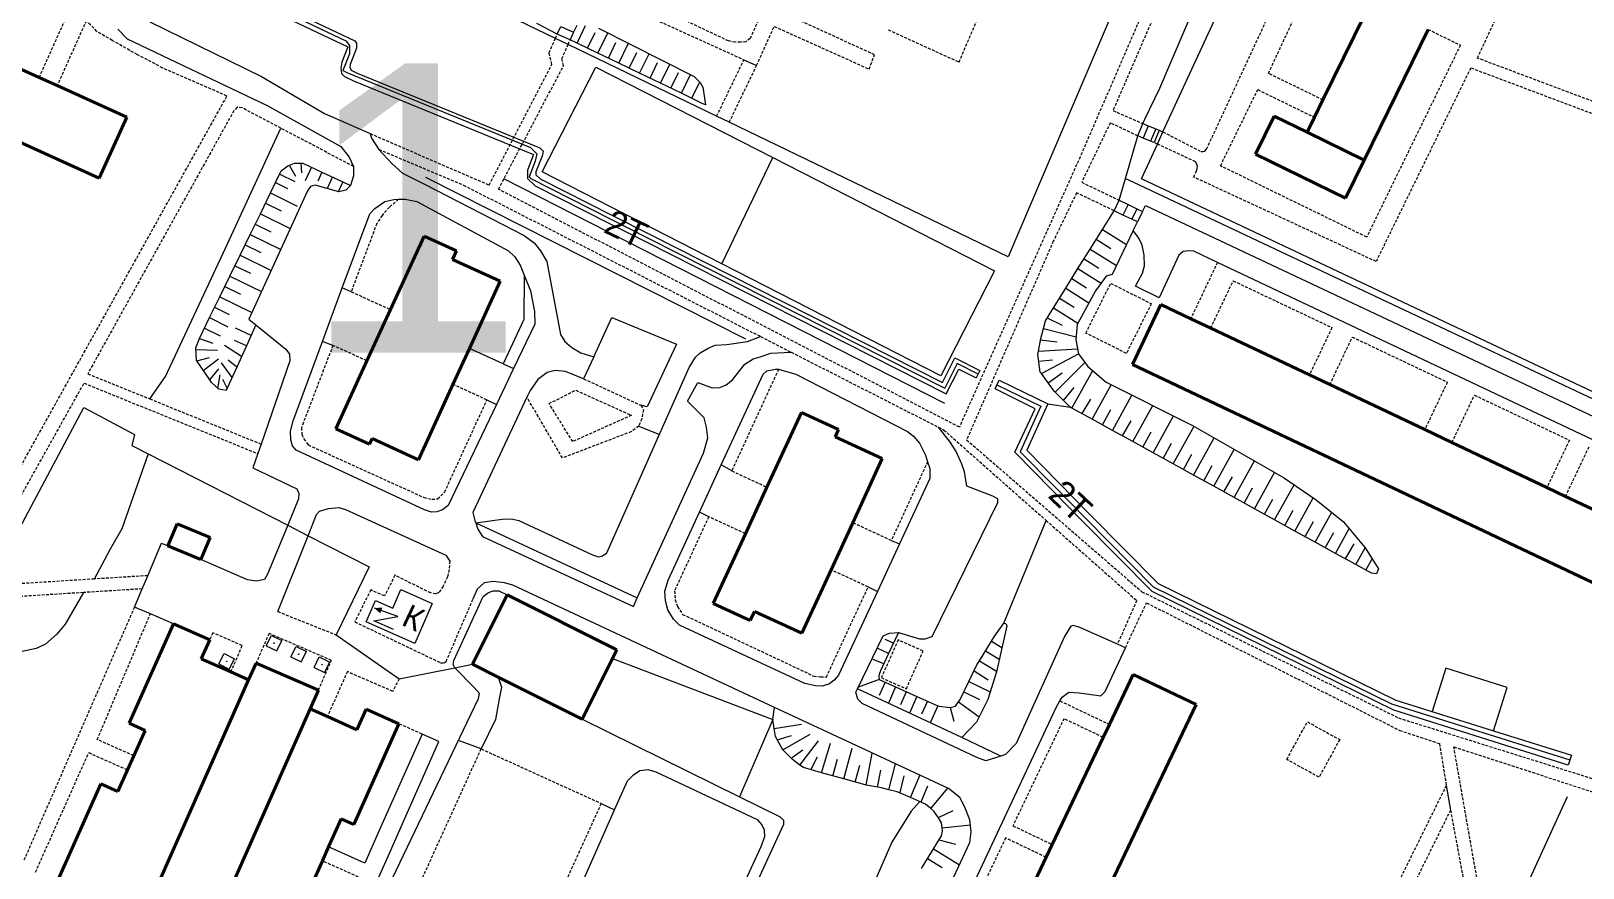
# Model space of a CAD drawing. Extents: x 1000 to 4000, y -5000 to -1000.
# Drawn here: x 2317.2 to 2585.4, y -2386.4 to -2241.7 of the extents above; entities that cross this region are included whole.
import ezdxf
from ezdxf.enums import TextEntityAlignment as Align

# ---------------------------------------------------------------- set-up
doc = ezdxf.new("R2010")
doc.units = 0
doc.header["$MEASUREMENT"] = 0
doc.linetypes.add('DASHED', pattern=[0.75, 0.5, -0.25])
for name, color, linetype in [('11', 7, 'CONTINUOUS'), ('16', 7, 'CONTINUOUS'), ('17', 7, 'CONTINUOUS'), ('18', 7, 'CONTINUOUS'), ('19', 7, 'CONTINUOUS'), ('24', 7, 'CONTINUOUS'), ('25', 7, 'CONTINUOUS'), ('37', 7, 'CONTINUOUS'), ('40', 7, 'CONTINUOUS'), ('6', 7, 'CONTINUOUS'), ('7', 7, 'CONTINUOUS'), ('границы команд_1', 10, 'CONTINUOUS')]:
    doc.layers.add(name, color=color, linetype=linetype)
doc.styles.get("Standard").update_dxf_attribs({"font": 'txt', "height": 0.2})

msp = doc.modelspace()

# ---------------------------------------------------------------- linework, layer by layer
at = {"layer": '11', "color": 253, "linetype": 'Continuous', "lineweight": 0}
for p, q in [((2407.82, -2242.94), (2338.94, -2209.67)), ((2512.79, -2259.13), (2531.43, -2218.48)), ((2506.86, -2231.84), (2486.04, -2280.72)), ((2410.01, -2244), (2407.82, -2242.94)), ((2435.68, -2256.4), (2410.01, -2244)), ((2405.55, -2266.03), (2414.83, -2247.9)), ((2414.83, -2247.9), (2445.38, -2263.53)), ((2437.85, -2257.45), (2435.68, -2256.4)), ((2486.04, -2280.72), (2437.85, -2257.45)), ((2511.83, -2261.22), (2512.79, -2259.13)), ((2509.07, -2267.23), (2511.83, -2261.22)), ((2436.58, -2281.9), (2445.38, -2263.53)), ((2445.38, -2263.53), (2483.71, -2283.14)), ((2436.58, -2281.9), (2405.55, -2266.03)), ((2617.38, -2318.35), (2509.07, -2267.23)), ((2474.44, -2301.27), (2436.58, -2281.9)), ((2483.71, -2283.14), (2474.44, -2301.27)), ((2309.94, -2337.57), (2326.32, -2306.78)), ((2326.32, -2306.78), (2335.11, -2311.41)), ((2335.11, -2311.41), (2334.66, -2313.34)), ((2334.66, -2313.34), (2337.45, -2314.77)), ((2337.45, -2314.77), (2361.57, -2327.13)), ((2361.57, -2327.13), (2365.09, -2328.94)), ((2365.09, -2328.94), (2375.62, -2334.34)), ((2375.62, -2334.34), (2369.96, -2346.09)), ((2369.96, -2346.09), (2380.84, -2353.69)), ((2390.45, -2351.77), (2393.5, -2351.16)), ((2417.68, -2350.17), (2445.38, -2360.7)), ((2380.84, -2353.69), (2390.45, -2351.77)), ((2412.46, -2360.63), (2439.62, -2374.05)), ((2445.38, -2360.7), (2439.62, -2374.05)), ((2420.27, -2371.3), (2421.31, -2370.26)), ((2421.31, -2370.26), (2422.43, -2369.51)), ((2422.43, -2369.51), (2423.77, -2369.36)), ((2423.77, -2369.36), (2425.18, -2369.74)), ((2425.18, -2369.74), (2442.69, -2378.01)), ((2418.03, -2376.35), (2420.27, -2371.3)), ((2439.62, -2374.05), (2446.66, -2377.53)), ((2409.78, -2394.97), (2418.03, -2376.35)), ((2442.69, -2378.01), (2443.51, -2378.91)), ((2446.66, -2377.53), (2447.26, -2378.12)), ((2447.26, -2378.12), (2447.26, -2378.87)), ((2447.26, -2378.87), (2440, -2394.49)), ((2443.95, -2380.99), (2443.31, -2382.73)), ((2443.51, -2378.91), (2443.88, -2379.8)), ((2443.88, -2379.8), (2443.95, -2380.99)), ((2443.31, -2382.73), (2437.77, -2394.69))]:
    msp.add_line(p, q, dxfattribs=at)
at = {"layer": '16', "color": 253, "linetype": 'Continuous', "lineweight": 0}
for p, q in [((2379.71, -2341.44), (2381.1, -2338.26)), ((2381.1, -2338.26), (2386.54, -2340.65)), ((2375.1, -2343.85), (2376.73, -2340.13)), ((2376.73, -2340.13), (2379.71, -2341.44)), ((2386.54, -2340.65), (2383.52, -2347.54)), ((2383.52, -2347.54), (2375.1, -2343.85))]:
    msp.add_line(p, q, dxfattribs=at)
msp.add_lwpolyline([(2379.87, -2345.13), (2376.43, -2343.67), (2380.61, -2342.89), (2376.58, -2341.45)], dxfattribs=at)
msp.add_solid([(2376.58, -2341.45), (2377.55, -2342.37), (2377.94, -2341.35)], dxfattribs=at)
at = {"layer": '18', "color": 253, "linetype": 'Continuous', "lineweight": 0}
for p, q in [((2347.44, -2232.78), (2371.97, -2244.43)), ((2347.79, -2232.03), (2371.62, -2243.36)), ((2348.02, -2231.42), (2373.18, -2243.38)), ((2371.97, -2244.43), (2370.93, -2247.08)), ((2371.62, -2243.36), (2372.27, -2244.18)), ((2372.27, -2244.18), (2372.27, -2245.6)), ((2373.18, -2243.38), (2373.48, -2243.75)), ((2373.48, -2243.75), (2373.48, -2244.64)), ((2370.93, -2247.08), (2370.76, -2248.1)), ((2372.27, -2245.6), (2371.12, -2248.51)), ((2373.48, -2244.64), (2372.36, -2247.47)), ((2370.76, -2248.1), (2370.86, -2248.99)), ((2370.86, -2248.99), (2371.37, -2249.52)), ((2371.12, -2248.51), (2371.12, -2248.52)), ((2371.12, -2248.52), (2371.77, -2248.84)), ((2371.37, -2249.52), (2372.94, -2250.31)), ((2371.77, -2248.84), (2403.49, -2261.79)), ((2372.36, -2247.47), (2372.29, -2247.92)), ((2372.29, -2247.92), (2372.51, -2248.44)), ((2372.51, -2248.44), (2373.55, -2248.97)), ((2373.55, -2248.97), (2405.12, -2261.85)), ((2372.94, -2250.31), (2404.03, -2263)), ((2404.03, -2263), (2402.98, -2265.75)), ((2403.49, -2261.79), (2404.6, -2262.91)), ((2404.6, -2262.91), (2404.32, -2264.18)), ((2405.57, -2263.12), (2404.45, -2266.03)), ((2405.12, -2261.85), (2405.72, -2262.45)), ((2405.72, -2262.45), (2405.57, -2263.12)), ((2402.98, -2265.75), (2402.98, -2267.2)), ((2404.32, -2264.18), (2403.27, -2266.91)), ((2402.98, -2267.2), (2404.35, -2268.44)), ((2403.27, -2266.91), (2403.57, -2267.17)), ((2403.57, -2267.17), (2417.4, -2274.18)), ((2404.35, -2268.44), (2417.04, -2274.87)), ((2404.45, -2266.03), (2404.45, -2266.55)), ((2404.45, -2266.55), (2405.2, -2267.22)), ((2405.2, -2267.22), (2417.71, -2273.56)), ((2417.71, -2273.56), (2424.19, -2276.84)), ((2417.04, -2274.87), (2423.52, -2278.15)), ((2417.4, -2274.18), (2423.87, -2277.46)), ((2423.52, -2278.15), (2475.35, -2304.41)), ((2423.87, -2277.46), (2475.1, -2303.41)), ((2424.19, -2276.84), (2474.7, -2302.43)), ((2474.7, -2302.43), (2476.86, -2298.18)), ((2477.24, -2299.17), (2475.1, -2303.41)), ((2475.35, -2304.41), (2477.51, -2300.15)), ((2476.86, -2298.18), (2481.18, -2300.34)), ((2480.85, -2301), (2477.24, -2299.17)), ((2477.51, -2300.15), (2480.52, -2301.66)), ((2481.18, -2300.34), (2480.52, -2301.66)), ((2483.78, -2303.51), (2484.49, -2302.06)), ((2484.1, -2302.85), (2491.7, -2306.55)), ((2484.49, -2302.06), (2492.88, -2306.14)), ((2490.69, -2307.02), (2483.78, -2303.51)), ((2487.18, -2314.48), (2490.69, -2307.02)), ((2491.7, -2306.55), (2488.13, -2314.44)), ((2492.88, -2306.14), (2489.26, -2314.15)), ((2489.26, -2314.15), (2494.82, -2319.79)), ((2493.6, -2320.99), (2487.18, -2314.48)), ((2488.13, -2314.44), (2494.1, -2320.5)), ((2493.6, -2320.99), (2498.98, -2326.45)), ((2494.1, -2320.5), (2499.47, -2325.96)), ((2494.82, -2319.79), (2500.19, -2325.25)), ((2510.94, -2338.58), (2498.98, -2326.45)), ((2499.47, -2325.96), (2511.1, -2337.76)), ((2500.19, -2325.25), (2511.95, -2337.19)), ((2511.1, -2337.76), (2552.29, -2357.98)), ((2511.95, -2337.19), (2553.04, -2357.36)), ((2552.69, -2359.08), (2510.94, -2338.58)), ((2552.29, -2357.98), (2583.13, -2367.68)), ((2582.84, -2368.62), (2552.69, -2359.08)), ((2553.04, -2357.36), (2569.94, -2362.67)), ((2569.94, -2362.67), (2583.38, -2366.9)), ((2583.38, -2366.9), (2582.84, -2368.62)), ((2582.63, -2374.05), (2561.14, -2421.21))]:
    msp.add_line(p, q, dxfattribs=at)
at = {"layer": '24', "color": 253, "linetype": 'DASHED', "lineweight": 0}
for p, q in [((2536.6, -2180.51), (2504.17, -2255.43)), ((2455.21, -2212.48), (2441.47, -2242.95)), ((2477.56, -2247.05), (2487.67, -2223.43)), ((2567.12, -2246.35), (2576.23, -2226.86)), ((2520.34, -2262.1), (2535.17, -2230.09)), ((2437.74, -2243.39), (2411.73, -2231.14)), ((2531.01, -2248.99), (2539, -2231.87)), ((2414.2, -2234.76), (2440.4, -2246.64)), ((2511.34, -2233.75), (2498.5, -2263.41)), ((2318.63, -2249.71), (2323.62, -2238.58)), ((2326.77, -2239.89), (2321.73, -2251.11)), ((2328.57, -2241.73), (2326.77, -2239.89)), ((2331.25, -2243.3), (2328.57, -2241.73)), ((2442.59, -2247.62), (2445.62, -2240.87)), ((2445.62, -2240.87), (2462.01, -2248.25)), ((2462.98, -2245.79), (2450.09, -2239.9)), ((2465.34, -2241.46), (2477.56, -2247.05)), ((2558.6, -2241.39), (2564.19, -2244.12)), ((2335.57, -2245.76), (2331.25, -2243.3)), ((2406.73, -2245.45), (2407.82, -2242.94)), ((2407.82, -2242.94), (2408.15, -2242.19)), ((2408.94, -2246.46), (2410.01, -2244)), ((2410.01, -2244), (2410.36, -2243.2)), ((2438.93, -2243.62), (2437.74, -2243.39)), ((2439.83, -2243.62), (2438.93, -2243.62)), ((2440.72, -2243.54), (2439.83, -2243.62)), ((2441.47, -2242.95), (2440.72, -2243.54)), ((2564.19, -2244.12), (2548, -2277.3)), ((2339.97, -2248.07), (2335.57, -2245.76)), ((2407.23, -2247.43), (2406.73, -2245.45)), ((2409.24, -2247.65), (2408.94, -2246.46)), ((2435.68, -2256.4), (2440.4, -2246.64)), ((2462.01, -2248.25), (2462.98, -2245.79)), ((2639.08, -2273.36), (2567.12, -2246.35)), ((2351.07, -2252.91), (2339.97, -2248.07)), ((2396.36, -2268.3), (2407.23, -2247.43)), ((2397.97, -2269.03), (2409.24, -2247.65)), ((2437.85, -2257.45), (2442.59, -2247.62)), ((2540.45, -2253.59), (2531.01, -2248.99)), ((2565.97, -2248.07), (2549.63, -2281.53)), ((2638.17, -2275.24), (2565.97, -2248.07)), ((2522.74, -2264.98), (2529.17, -2251.81)), ((2529.17, -2251.81), (2538.98, -2256.59)), ((2304.12, -2337.28), (2351.07, -2252.91)), ((2352.85, -2254.86), (2352.26, -2255.46)), ((2353.67, -2254.93), (2352.85, -2254.86)), ((2360.4, -2258.48), (2353.67, -2254.93)), ((2352.26, -2255.46), (2327.02, -2300.94)), ((2503.7, -2257.54), (2498.76, -2267.82)), ((2508.43, -2259.82), (2503.7, -2257.54)), ((2504.17, -2255.43), (2509.31, -2257.66)), ((2372.95, -2265.1), (2360.4, -2258.48)), ((2375.82, -2259.41), (2396.36, -2268.3)), ((2512.16, -2258.81), (2512.79, -2259.13)), ((2512.79, -2259.13), (2519.41, -2262.52)), ((2377.29, -2262.15), (2391.95, -2268.33)), ((2511.83, -2261.22), (2511.28, -2260.97)), ((2518.42, -2264.28), (2511.83, -2261.22)), ((2519.41, -2262.52), (2519.76, -2262.52)), ((2519.76, -2262.52), (2520.04, -2262.44)), ((2520.04, -2262.44), (2520.34, -2262.1)), ((2498.5, -2263.41), (2477.62, -2310.14)), ((2518.1, -2266.92), (2518.61, -2265.82)), ((2518.67, -2264.69), (2518.42, -2264.28)), ((2518.61, -2265.82), (2518.7, -2265.43)), ((2518.75, -2265.1), (2518.67, -2264.69)), ((2518.7, -2265.43), (2518.75, -2265.1)), ((2548, -2277.3), (2522.74, -2264.98)), ((2391.95, -2268.33), (2443.27, -2294.5)), ((2498.76, -2267.82), (2505.22, -2270.93)), ((2549.63, -2281.53), (2518.1, -2266.92)), ((2380.72, -2270.77), (2379.13, -2272.13)), ((2477.62, -2310.14), (2397.97, -2269.03)), ((2497.88, -2269.64), (2493.85, -2278.03)), ((2504.35, -2272.75), (2497.88, -2269.64)), ((2377.86, -2273.55), (2376.97, -2274.96)), ((2379.13, -2272.13), (2377.86, -2273.55)), ((2376.97, -2274.96), (2372.53, -2286.74)), ((2493.85, -2278.03), (2478.88, -2312.36)), ((2522.22, -2281.68), (2517.6, -2291.42)), ((2372.53, -2286.74), (2379.3, -2289.84)), ((2499.47, -2293.89), (2503.77, -2285.3)), ((2503.77, -2285.3), (2510.79, -2288.81)), ((2521.05, -2293.05), (2524.93, -2284.86)), ((2524.93, -2284.86), (2542, -2292.95)), ((2510.79, -2288.81), (2506.49, -2297.4)), ((2443.27, -2294.5), (2448.58, -2297.21)), ((2506.49, -2297.4), (2499.47, -2293.89)), ((2542, -2292.95), (2538.11, -2301.14)), ((2541.63, -2302.81), (2545.52, -2294.59)), ((2545.52, -2294.59), (2561.94, -2302.38)), ((2369.39, -2296.02), (2363.93, -2310.26)), ((2375.24, -2298.7), (2369.39, -2296.02)), ((2448.58, -2297.21), (2474.03, -2310.19)), ((2446.38, -2300.16), (2438.29, -2317.73)), ((2306.69, -2337.77), (2326.37, -2302.56)), ((2326.37, -2302.56), (2356.39, -2314.73)), ((2327.02, -2300.94), (2337.73, -2305.28)), ((2395.99, -2305.45), (2390.12, -2302.76)), ((2412.7, -2301.8), (2422.59, -2306.39)), ((2561.94, -2302.38), (2558.04, -2310.59)), ((2337.73, -2305.28), (2356.97, -2313.08)), ((2388.69, -2321.37), (2395.99, -2305.45)), ((2409.03, -2315.49), (2402.89, -2304.96)), ((2406.72, -2306.09), (2411.34, -2303.78)), ((2410.82, -2312.65), (2406.72, -2306.09)), ((2411.34, -2303.78), (2420.95, -2308.11)), ((2562.73, -2312.82), (2566.62, -2304.62)), ((2566.62, -2304.62), (2583.03, -2312.41)), ((2420.95, -2308.11), (2410.82, -2312.65)), ((2422.73, -2308.7), (2422.21, -2309.97)), ((2422.59, -2306.39), (2423.03, -2307.14)), ((2423.03, -2307.14), (2422.73, -2308.7)), ((2363.93, -2310.26), (2364.01, -2311.45)), ((2364.01, -2311.45), (2364.38, -2312.2)), ((2420.95, -2310.94), (2409.03, -2315.49)), ((2422.21, -2309.97), (2420.95, -2310.94)), ((2474.03, -2310.19), (2474.95, -2310.66)), ((2474.95, -2310.66), (2492.61, -2326.29)), ((2364.38, -2312.2), (2365.12, -2313.24)), ((2365.12, -2313.24), (2385.16, -2322.34)), ((2478.88, -2312.36), (2509.16, -2338.62)), ((2583.03, -2312.41), (2579.14, -2320.6)), ((2582.36, -2322.13), (2586.46, -2313.48)), ((2472.14, -2316.14), (2465.86, -2329.77)), ((2438.29, -2317.73), (2444.38, -2320.54)), ((2387.47, -2322.56), (2388.69, -2321.37)), ((2385.16, -2322.34), (2386.5, -2322.63)), ((2386.5, -2322.63), (2387.47, -2322.56)), ((2434.32, -2325.65), (2428.4, -2338.47)), ((2440.66, -2328.58), (2434.32, -2325.65)), ((2465.86, -2329.77), (2459.2, -2326.69)), ((2492.61, -2326.29), (2508.28, -2340.16)), ((2389.47, -2334.8), (2389.18, -2336.07)), ((2389.57, -2333.32), (2389.47, -2334.8)), ((2461.86, -2337.78), (2455.45, -2334.82)), ((2328.15, -2336.42), (2309.94, -2337.57)), ((2336.42, -2338.12), (2326.29, -2338.76)), ((2337.39, -2335.84), (2328.15, -2336.42)), ((2380.09, -2335.77), (2378.3, -2339.35)), ((2386.27, -2338.83), (2380.09, -2335.77)), ((2388.43, -2337.64), (2387.69, -2338.75)), ((2389.18, -2336.07), (2388.43, -2337.64)), ((2454.64, -2353.36), (2461.86, -2337.78)), ((2326.29, -2338.76), (2308.72, -2339.86)), ((2375.92, -2338.31), (2373.16, -2343.82)), ((2378.3, -2339.35), (2375.92, -2338.31)), ((2387.17, -2338.98), (2386.27, -2338.83)), ((2387.69, -2338.75), (2387.17, -2338.98)), ((2388.95, -2350.68), (2393.57, -2339.91)), ((2428.4, -2338.47), (2428.54, -2340)), ((2428.54, -2340), (2428.91, -2341.19)), ((2508.28, -2340.16), (2504.93, -2347.69)), ((2506.32, -2348.3), (2509.95, -2340.54)), ((2509.16, -2338.62), (2553.5, -2360.43)), ((2509.95, -2340.54), (2553.7, -2362.59)), ((2335.08, -2341.29), (2315.92, -2385.19)), ((2328.66, -2364.17), (2337.84, -2342.45)), ((2359.85, -2342.05), (2369.96, -2346.09)), ((2428.91, -2341.19), (2429.81, -2342.53)), ((2429.81, -2342.53), (2452.45, -2353.19)), ((2373.16, -2343.82), (2387.99, -2350.9)), ((2467.05, -2346.95), (2464.14, -2353.47)), ((2471.36, -2348.87), (2467.05, -2346.95)), ((2468.46, -2355.39), (2471.36, -2348.87)), ((2387.99, -2350.9), (2388.58, -2350.9)), ((2388.58, -2350.9), (2388.95, -2350.68)), ((2371.88, -2352.43), (2368.42, -2360.2)), ((2379.72, -2355.84), (2371.88, -2352.43)), ((2380.84, -2353.69), (2379.72, -2355.84)), ((2452.45, -2353.19), (2453.64, -2353.34)), ((2453.64, -2353.34), (2454.64, -2353.36)), ((2464.14, -2353.47), (2468.46, -2355.39)), ((2495, -2357.49), (2503.54, -2361.55)), ((2384.79, -2363.22), (2380.76, -2361.43)), ((2495.69, -2360.57), (2486.88, -2379.08)), ((2502.47, -2363.8), (2495.69, -2360.57)), ((2534.18, -2367.61), (2537.75, -2361.11)), ((2537.75, -2361.11), (2543.34, -2364.19)), ((2553.5, -2360.43), (2601.83, -2375.56)), ((2334.96, -2366.97), (2328.66, -2364.17)), ((2543.34, -2364.19), (2539.77, -2370.68)), ((2553.7, -2362.59), (2560.58, -2364.87)), ((2560.58, -2364.87), (2561.75, -2372.11)), ((2318, -2387.09), (2327.18, -2366.44)), ((2327.18, -2366.44), (2333.87, -2369.42)), ((2372.78, -2414.67), (2394.99, -2365.79)), ((2394.99, -2365.79), (2415.73, -2375.22)), ((2539.77, -2370.68), (2534.18, -2367.61)), ((2563.06, -2365.44), (2600.89, -2377.72)), ((2572.6, -2419.74), (2563.06, -2365.44)), ((2561.75, -2372.11), (2540.05, -2416.04)), ((2415.73, -2375.22), (2401.58, -2406.38)), ((2562.48, -2376.38), (2542.43, -2416.98)), ((2562.48, -2376.38), (2572.18, -2428.63)), ((2485.61, -2381.19), (2476.79, -2399.71)), ((2492.61, -2384.53), (2485.61, -2381.19)), ((2486.88, -2379.08), (2493.66, -2382.31)), ((2373.81, -2387.94), (2367.57, -2385.17))]:
    msp.add_line(p, q, dxfattribs=at)
at = {"layer": '24', "color": 253, "linetype": 'Continuous', "lineweight": 0}
for p, q in [((2332.22, -2241.36), (2333.8, -2243.03)), ((2337.74, -2240.09), (2357.06, -2249.52)), ((2333.8, -2243.03), (2357.99, -2254.55)), ((2440.4, -2246.64), (2442.59, -2247.62)), ((2357.06, -2249.52), (2367.9, -2255.91)), ((2357.99, -2254.55), (2370.73, -2261.63)), ((2367.9, -2255.91), (2375.82, -2259.41)), ((2375.82, -2259.41), (2376.02, -2260.19)), ((2376.02, -2260.19), (2377.29, -2262.15)), ((2370.73, -2261.63), (2372.21, -2263.46)), ((2377.29, -2262.15), (2379.55, -2264.6)), ((2372.21, -2263.46), (2372.95, -2265.1)), ((2372.95, -2265.1), (2372.95, -2266.74)), ((2379.55, -2264.6), (2381.41, -2266.26)), ((2365.51, -2268.53), (2364.99, -2269.28)), ((2366.33, -2268.31), (2365.51, -2268.53)), ((2370.42, -2269.5), (2366.33, -2268.31)), ((2372.43, -2268.38), (2371.61, -2269.2)), ((2372.95, -2266.74), (2372.43, -2268.38)), ((2381.41, -2266.26), (2385.32, -2268.22)), ((2385.32, -2268.22), (2402.42, -2277.01)), ((2364.99, -2269.28), (2354.86, -2291.49)), ((2371.61, -2269.2), (2370.42, -2269.5)), ((2376.63, -2272.36), (2378.34, -2271.17)), ((2378.34, -2271.17), (2379.91, -2270.8)), ((2379.91, -2270.8), (2380.72, -2270.77)), ((2380.72, -2270.77), (2381.84, -2270.72)), ((2381.84, -2270.72), (2383.85, -2271.17)), ((2383.85, -2271.17), (2399.72, -2279.67)), ((2370.99, -2286.09), (2375.73, -2273.26)), ((2375.73, -2273.26), (2376.63, -2272.36)), ((2509.26, -2272.87), (2509.76, -2271.83)), ((2509.76, -2271.83), (2620.23, -2323.91)), ((2507.67, -2276.17), (2508.39, -2274.69)), ((2508.61, -2277.48), (2507.67, -2276.17)), ((2402.42, -2277.01), (2404.18, -2278.28)), ((2404.18, -2278.28), (2405.26, -2279.66)), ((2509.18, -2278.7), (2508.61, -2277.48)), ((2509.57, -2280.43), (2509.18, -2278.7)), ((2399.72, -2279.67), (2400.84, -2280.71)), ((2400.84, -2280.71), (2401.73, -2282.13)), ((2405.26, -2279.66), (2406.34, -2281.52)), ((2406.34, -2281.52), (2408.69, -2294.16)), ((2509.63, -2282.27), (2509.57, -2280.43)), ((2515.57, -2280.44), (2512.16, -2287.81)), ((2516.27, -2279.82), (2515.57, -2280.44)), ((2517.2, -2279.66), (2516.27, -2279.82)), ((2518.13, -2279.74), (2517.2, -2279.66)), ((2522.22, -2281.68), (2518.13, -2279.74)), ((2618.67, -2327.31), (2522.22, -2281.68)), ((2401.73, -2282.13), (2402.44, -2283.9)), ((2402.44, -2283.9), (2402.35, -2291.53)), ((2402.44, -2283.9), (2403.52, -2286.6)), ((2508.07, -2285.78), (2509.25, -2283.52)), ((2509.25, -2283.52), (2509.63, -2282.27)), ((2367.55, -2295.37), (2370.99, -2286.09)), ((2372.53, -2286.74), (2370.99, -2286.09)), ((2403.52, -2286.6), (2404.19, -2290.18)), ((2512.16, -2287.81), (2508.07, -2285.78)), ((2354.86, -2291.49), (2356.08, -2292.48)), ((2356.08, -2292.48), (2361.27, -2296.67)), ((2402.35, -2291.53), (2398.82, -2299.23)), ((2404.26, -2292.34), (2400.59, -2300.04)), ((2404.19, -2290.18), (2404.26, -2292.34)), ((2362.49, -2309.07), (2367.55, -2295.37)), ((2369.39, -2296.02), (2367.55, -2295.37)), ((2408.69, -2294.16), (2409.47, -2295.33)), ((2409.47, -2295.33), (2410.65, -2296.41)), ((2361.27, -2296.67), (2361.86, -2297.57)), ((2361.86, -2297.57), (2361.93, -2298.68)), ((2398.82, -2299.23), (2392.97, -2296.55)), ((2410.65, -2296.41), (2412.21, -2297.29)), ((2412.21, -2297.29), (2414.47, -2297.98)), ((2414.47, -2297.98), (2412.7, -2301.8)), ((2441.99, -2298.36), (2443.19, -2297.99)), ((2443.19, -2297.99), (2445.05, -2297.39)), ((2445.05, -2297.39), (2448.58, -2297.21)), ((2361.93, -2298.68), (2356.97, -2313.08)), ((2400.59, -2300.04), (2397.63, -2306.25)), ((2398.82, -2299.23), (2400.59, -2300.04)), ((2406.42, -2300.74), (2404.78, -2301.94)), ((2407.76, -2300.37), (2406.42, -2300.74)), ((2409.55, -2300.52), (2407.76, -2300.37)), ((2412.7, -2301.8), (2409.55, -2300.52)), ((2438.42, -2302.01), (2440.58, -2299.25)), ((2440.58, -2299.25), (2441.99, -2298.36)), ((2443.7, -2300.99), (2444.37, -2300.4)), ((2444.37, -2300.4), (2445.84, -2300.14)), ((2445.84, -2300.14), (2446.38, -2300.16)), ((2446.38, -2300.16), (2449.36, -2300.99)), ((2404.78, -2301.94), (2403.44, -2303.8)), ((2430.67, -2305.66), (2432.42, -2302.42)), ((2432.42, -2302.42), (2434.92, -2303.35)), ((2434.92, -2303.35), (2436.26, -2303.28)), ((2436.26, -2303.28), (2437.3, -2302.83)), ((2436.48, -2316.67), (2443.7, -2300.99)), ((2437.3, -2302.83), (2438.42, -2302.01)), ((2449.36, -2300.99), (2468.65, -2310.91)), ((2402.89, -2304.96), (2393.54, -2324.93)), ((2395.99, -2305.45), (2397.63, -2306.25)), ((2403.44, -2303.8), (2402.89, -2304.96)), ((2433.5, -2308.57), (2430.67, -2305.66)), ((2397.63, -2306.25), (2389.3, -2323.68)), ((2433.95, -2310.14), (2433.5, -2308.57)), ((2362.04, -2310.86), (2362.49, -2309.07)), ((2362.11, -2312.35), (2362.04, -2310.86)), ((2434.17, -2312), (2433.95, -2310.14)), ((2468.65, -2310.91), (2469.69, -2311.73)), ((2476.08, -2312.81), (2474.03, -2310.19)), ((2356.97, -2313.08), (2356.39, -2314.73)), ((2362.41, -2313.4), (2362.11, -2312.35)), ((2363.01, -2314.14), (2362.41, -2313.4)), ((2385.2, -2324.43), (2363.01, -2314.14)), ((2433.43, -2314.68), (2434.17, -2312)), ((2469.69, -2311.73), (2470.74, -2312.92)), ((2470.74, -2312.92), (2471.78, -2315.01)), ((2477.06, -2314.35), (2476.08, -2312.81)), ((2356.39, -2314.73), (2355.54, -2317.22)), ((2421.97, -2339.7), (2433.43, -2314.68)), ((2432.71, -2324.87), (2436.48, -2316.67)), ((2438.29, -2317.73), (2436.48, -2316.67)), ((2471.78, -2315.01), (2472.14, -2316.14)), ((2472.14, -2316.14), (2472.52, -2317.32)), ((2478.05, -2316.54), (2477.06, -2314.35)), ((2478.49, -2317.86), (2478.05, -2316.54)), ((2355.54, -2317.22), (2363.13, -2320.8)), ((2472.52, -2319.02), (2467.28, -2330.34)), ((2472.52, -2317.32), (2472.52, -2319.02)), ((2478.92, -2320.36), (2478.49, -2317.86)), ((2363.13, -2320.8), (2363.51, -2321.61)), ((2363.51, -2321.61), (2363.43, -2322.58)), ((2483.41, -2322.11), (2478.92, -2320.36)), ((2484.29, -2322.55), (2483.41, -2322.11)), ((2363.43, -2322.58), (2361.57, -2327.13)), ((2366.55, -2325.27), (2367.07, -2324.68)), ((2367.07, -2324.68), (2368.64, -2324.23)), ((2368.64, -2324.23), (2370.42, -2324.08)), ((2370.42, -2324.08), (2371.54, -2324.38)), ((2371.54, -2324.38), (2388.9, -2332.28)), ((2386.4, -2324.88), (2385.2, -2324.43)), ((2387.36, -2324.8), (2386.4, -2324.88)), ((2388.33, -2324.43), (2387.36, -2324.8)), ((2389.3, -2323.68), (2388.33, -2324.43)), ((2427.32, -2336.59), (2432.71, -2324.87)), ((2434.32, -2325.65), (2432.71, -2324.87)), ((2472.9, -2346.34), (2484.29, -2323.21)), ((2484.29, -2323.21), (2484.29, -2322.55)), ((2361.57, -2327.13), (2358.1, -2335.59)), ((2365.09, -2328.94), (2366.55, -2325.27)), ((2393.54, -2324.93), (2393.91, -2326.28)), ((2393.91, -2326.28), (2394.05, -2326.68)), ((2394.05, -2326.68), (2421.97, -2339.7)), ((2394.05, -2326.68), (2394.43, -2327.78)), ((2337.39, -2335.84), (2339.77, -2330.2)), ((2339.77, -2330.2), (2340.88, -2330.66)), ((2359.85, -2342.05), (2365.09, -2328.94)), ((2394.43, -2327.78), (2395.25, -2329.04)), ((2395.25, -2329.04), (2421.29, -2341.19)), ((2465.86, -2329.77), (2467.28, -2330.34)), ((2388.9, -2332.28), (2389.57, -2333.32)), ((2467.28, -2330.34), (2463.46, -2338.57)), ((2354.6, -2336.56), (2346.54, -2333.05)), ((2358.1, -2335.59), (2357.58, -2336.48)), ((2335.08, -2341.29), (2336.42, -2338.12)), ((2336.42, -2338.12), (2337.39, -2335.84)), ((2356.16, -2336.78), (2354.6, -2336.56)), ((2357.58, -2336.48), (2356.16, -2336.78)), ((2394.32, -2338.16), (2393.57, -2339.91)), ((2395.52, -2337.06), (2394.32, -2338.16)), ((2397.06, -2336.84), (2395.52, -2337.06)), ((2399.03, -2337.06), (2397.06, -2336.84)), ((2400.46, -2337.5), (2399.03, -2337.06)), ((2445.67, -2358.62), (2400.46, -2337.5)), ((2426.72, -2338.53), (2427.32, -2336.59)), ((2461.86, -2337.78), (2463.46, -2338.57)), ((2421.29, -2341.19), (2421.97, -2339.7)), ((2426.87, -2340.17), (2426.72, -2338.53)), ((2427.24, -2341.74), (2426.87, -2340.17)), ((2463.46, -2338.57), (2456.74, -2353.07)), ((2337.84, -2342.45), (2335.08, -2341.29)), ((2341.83, -2344.14), (2337.84, -2342.45)), ((2428.21, -2343.38), (2427.24, -2341.74)), ((2429.26, -2344.42), (2428.21, -2343.38)), ((2450.93, -2354.48), (2429.26, -2344.42)), ((2460.04, -2355.38), (2464.46, -2346.23)), ((2464.46, -2346.23), (2465.55, -2345.79)), ((2465.55, -2345.79), (2467.09, -2345.68)), ((2467.09, -2345.68), (2470.71, -2346.77)), ((2471.69, -2346.77), (2472.9, -2346.34)), ((2495.79, -2346.33), (2487.46, -2364.87)), ((2496.89, -2344.57), (2495.79, -2346.33)), ((2497.33, -2344.46), (2496.89, -2344.57)), ((2498.42, -2344.79), (2497.33, -2344.46)), ((2504.93, -2347.69), (2498.42, -2344.79)), ((2470.71, -2346.77), (2471.69, -2346.77)), ((2502.81, -2355.87), (2506.32, -2348.3)), ((2506.32, -2348.3), (2504.93, -2347.69)), ((2455.99, -2353.89), (2455.18, -2354.56)), ((2456.74, -2353.07), (2455.99, -2353.89)), ((2452.79, -2354.86), (2450.93, -2354.48)), ((2453.91, -2354.93), (2452.79, -2354.86)), ((2455.18, -2354.56), (2453.91, -2354.93)), ((2459.74, -2355.99), (2460.04, -2355.38)), ((2460.07, -2357.2), (2459.74, -2355.99)), ((2478.02, -2363.84), (2460.04, -2355.38)), ((2495, -2357.49), (2495.36, -2356.86)), ((2495.36, -2356.86), (2496.56, -2355.98)), ((2496.56, -2355.98), (2498.32, -2356.09)), ((2498.32, -2356.09), (2502.04, -2356.64)), ((2502.04, -2356.64), (2502.81, -2355.87)), ((2475.72, -2372.66), (2445.67, -2358.62)), ((2460.84, -2357.96), (2460.07, -2357.2)), ((2480.66, -2367.28), (2460.84, -2357.96)), ((2465.25, -2420.83), (2494.37, -2358.62)), ((2494.37, -2358.62), (2495, -2357.49)), ((2384.79, -2363.22), (2377.39, -2379.88)), ((2380.88, -2379.91), (2387.7, -2364.51)), ((2387.7, -2364.51), (2384.79, -2363.22)), ((2484.79, -2367.02), (2478.02, -2363.84)), ((2487.46, -2364.87), (2485.6, -2366.74)), ((2482.2, -2367.83), (2480.66, -2367.28)), ((2484.06, -2367.28), (2482.2, -2367.83)), ((2484.79, -2367.02), (2484.06, -2367.28)), ((2485.6, -2366.74), (2484.79, -2367.02)), ((2477.7, -2374.2), (2475.72, -2372.66)), ((2561.75, -2372.11), (2562.48, -2376.38)), ((2478.57, -2375.85), (2477.7, -2374.2)), ((2479.45, -2378.04), (2478.57, -2375.85)), ((2479.67, -2380.12), (2479.45, -2378.04)), ((2377.39, -2379.88), (2374.89, -2385.52)), ((2379.19, -2383.71), (2380.88, -2379.91)), ((2479.45, -2381.99), (2479.67, -2380.12)), ((2367.56, -2409.95), (2379.19, -2383.71)), ((2374.89, -2385.52), (2368.64, -2382.74)), ((2466.44, -2409.74), (2479.45, -2381.99))]:
    msp.add_line(p, q, dxfattribs=at)
at = {"layer": '25', "color": 253, "linetype": 'Continuous', "lineweight": 0}
for p, q in [((2408.15, -2242.19), (2408.75, -2240.88)), ((2408.75, -2240.88), (2410.96, -2241.9)), ((2411.5, -2240.72), (2410.96, -2241.9)), ((2410.36, -2243.2), (2408.15, -2242.19)), ((2410.67, -2242.53), (2410.36, -2243.2)), ((2410.96, -2241.9), (2410.67, -2242.53)), ((2508.43, -2259.82), (2509.31, -2257.66)), ((2509.31, -2257.66), (2510.27, -2258.04)), ((2509.4, -2260.21), (2508.43, -2259.82)), ((2510.27, -2258.04), (2509.4, -2260.21)), ((2510.67, -2260.72), (2509.4, -2260.21)), ((2510.27, -2258.04), (2511.54, -2258.56)), ((2511.54, -2258.56), (2510.67, -2260.72)), ((2512.16, -2258.81), (2511.28, -2260.97)), ((2511.54, -2258.56), (2512.16, -2258.81)), ((2511.28, -2260.97), (2510.67, -2260.72)), ((2504.35, -2272.75), (2505.22, -2270.93)), ((2505.22, -2270.93), (2506.76, -2271.67)), ((2505.89, -2273.49), (2504.35, -2272.75)), ((2506.76, -2271.67), (2505.89, -2273.49)), ((2507.42, -2274.22), (2505.89, -2273.49)), ((2506.76, -2271.67), (2508.29, -2272.41)), ((2508.29, -2272.41), (2507.42, -2274.22)), ((2508.29, -2272.41), (2509.26, -2272.87)), ((2509.26, -2272.87), (2508.39, -2274.69)), ((2508.39, -2274.69), (2507.42, -2274.22))]:
    msp.add_line(p, q, dxfattribs=at)
at = {"layer": '37', "color": 253, "linetype": 'Continuous', "lineweight": 0}
for p, q in [((2512.24, -2251.57), (2518.82, -2236.1)), ((2408.15, -2242.19), (2404.59, -2240.36)), ((2411.56, -2243.78), (2413.02, -2240.74)), ((2415.28, -2241.19), (2431.82, -2249.54)), ((2411.56, -2243.78), (2410.36, -2243.2)), ((2415.17, -2245.51), (2411.56, -2243.78)), ((2413.37, -2244.64), (2414.67, -2241.94)), ((2415.17, -2245.51), (2416.86, -2241.99)), ((2416.97, -2246.38), (2418.27, -2243.67)), ((2418.77, -2247.24), (2420.43, -2243.79)), ((2418.77, -2247.24), (2415.17, -2245.51)), ((2420.58, -2248.11), (2421.88, -2245.41)), ((2422.38, -2248.98), (2424, -2245.6)), ((2422.38, -2248.98), (2418.77, -2247.24)), ((2425.98, -2250.71), (2422.38, -2248.98)), ((2424.18, -2249.84), (2425.48, -2247.14)), ((2425.98, -2250.71), (2427.57, -2247.4)), ((2427.79, -2251.58), (2429.09, -2248.87)), ((2429.59, -2252.44), (2431.15, -2249.2)), ((2431.82, -2249.54), (2432.86, -2250.59)), ((2429.59, -2252.44), (2425.98, -2250.71)), ((2433.19, -2254.18), (2429.59, -2252.44)), ((2431.39, -2253.31), (2432.75, -2250.48)), ((2432.86, -2250.59), (2433.31, -2251.41)), ((2433.31, -2251.41), (2433.78, -2254.46)), ((2509.66, -2256.93), (2512.24, -2251.57)), ((2433.78, -2254.46), (2433.19, -2254.18)), ((2509.31, -2257.66), (2509.66, -2256.93)), ((2506.32, -2267.15), (2508.43, -2259.82)), ((2360.35, -2266.07), (2360.45, -2265.86)), ((2360.45, -2265.86), (2361.57, -2264.97)), ((2361.57, -2264.97), (2362.76, -2264.52)), ((2361.82, -2264.87), (2362.9, -2266.76)), ((2362.76, -2264.52), (2363.82, -2264.52)), ((2363.82, -2264.52), (2363.93, -2266.22)), ((2363.82, -2264.52), (2364.18, -2264.52)), ((2364.18, -2264.52), (2367.48, -2266.07)), ((2365.67, -2265.22), (2364.56, -2267.6)), ((2358.59, -2269.67), (2360.35, -2266.07)), ((2359.47, -2267.87), (2361.54, -2268.91)), ((2360.19, -2266.4), (2362.82, -2267.68)), ((2367.48, -2266.07), (2366.77, -2267.65)), ((2367.48, -2266.07), (2371.11, -2267.76)), ((2369.29, -2266.91), (2368.36, -2268.9)), ((2371.11, -2267.76), (2370.31, -2269.47)), ((2371.11, -2267.76), (2372.43, -2268.38)), ((2505.22, -2270.93), (2506.32, -2267.15)), ((2506.32, -2267.15), (2507.69, -2267.8)), ((2507.69, -2267.8), (2617.9, -2319.81)), ((2356.84, -2273.26), (2358.59, -2269.67)), ((2358.59, -2269.67), (2363.23, -2271.93)), ((2355.09, -2276.86), (2356.84, -2273.26)), ((2356.84, -2273.26), (2362.02, -2275.79)), ((2357.72, -2271.46), (2360.41, -2272.78)), ((2502.34, -2275.97), (2504.35, -2272.75)), ((2355.96, -2275.06), (2358.66, -2276.38)), ((2500.22, -2279.37), (2502.34, -2275.97)), ((2502.34, -2275.97), (2506.52, -2278.58)), ((2507.67, -2276.17), (2504.02, -2283.77)), ((2353.33, -2280.45), (2355.09, -2276.86)), ((2354.21, -2278.65), (2356.9, -2279.97)), ((2355.09, -2276.86), (2360.36, -2279.43)), ((2501.28, -2277.67), (2503.82, -2279.26)), ((2351.57, -2284.05), (2353.33, -2280.45)), ((2353.33, -2280.45), (2358.7, -2283.07)), ((2498.1, -2282.76), (2500.22, -2279.37)), ((2499.16, -2281.06), (2501.71, -2282.65)), ((2500.22, -2279.37), (2504.78, -2282.21)), ((2349.82, -2287.64), (2351.57, -2284.05)), ((2351.57, -2284.05), (2357.03, -2286.71)), ((2352.45, -2282.25), (2355.15, -2283.56)), ((2495.99, -2286.15), (2498.1, -2282.76)), ((2497.04, -2284.46), (2499.59, -2286.05)), ((2498.1, -2282.76), (2502.13, -2285.27)), ((2503.01, -2284.08), (2501.15, -2286.61)), ((2504.02, -2283.77), (2503.01, -2284.08)), ((2350.7, -2285.84), (2353.39, -2287.16)), ((2493.87, -2289.55), (2495.99, -2286.15)), ((2495.99, -2286.15), (2500.02, -2288.67)), ((2501.15, -2286.61), (2497.97, -2292.42)), ((2348.07, -2291.23), (2349.82, -2287.64)), ((2348.94, -2289.44), (2351.47, -2290.67)), ((2349.82, -2287.64), (2355.38, -2290.35)), ((2492.49, -2291.76), (2493.87, -2289.55)), ((2493.87, -2289.55), (2498.1, -2292.19)), ((2494.93, -2287.85), (2497.47, -2289.44)), ((2346.32, -2294.82), (2348.07, -2291.23)), ((2348.07, -2291.23), (2351.25, -2292.79)), ((2356.08, -2292.48), (2354.43, -2296.13)), ((2492.15, -2293.11), (2492.49, -2291.76)), ((2492.81, -2291.24), (2495.36, -2292.55)), ((2497.97, -2292.42), (2497.75, -2295.05)), ((2345.72, -2296.46), (2346.31, -2294.83)), ((2346.31, -2294.83), (2346.32, -2294.82)), ((2346.32, -2294.82), (2348.63, -2295.66)), ((2347.19, -2293.03), (2349.88, -2294.35)), ((2354.43, -2296.13), (2352.35, -2295.17)), ((2355.26, -2294.3), (2352.53, -2293.07)), ((2437.47, -2295.89), (2441.04, -2295.36)), ((2441.04, -2295.36), (2443.27, -2294.5)), ((2491.28, -2297.01), (2491.72, -2294.84)), ((2491.66, -2295.05), (2494.54, -2295.44)), ((2491.72, -2294.84), (2492.15, -2293.11)), ((2492.15, -2293.11), (2497.79, -2294.52)), ((2497.75, -2295.05), (2498.19, -2297.47)), ((2345.79, -2298.62), (2345.72, -2296.46)), ((2345.73, -2296.71), (2349.45, -2296.85)), ((2353.61, -2297.95), (2350.63, -2296.06)), ((2354.43, -2296.13), (2352.78, -2299.77)), ((2430.91, -2299.84), (2432.03, -2298.05)), ((2432.03, -2298.05), (2432.85, -2297.3)), ((2432.85, -2297.3), (2434.19, -2296.48)), ((2434.19, -2296.48), (2435.45, -2295.96)), ((2435.45, -2295.96), (2437.47, -2295.89)), ((2491.17, -2297.58), (2491.28, -2297.01)), ((2491.61, -2300.65), (2491.17, -2297.58)), ((2491.28, -2297.01), (2498.04, -2296.64)), ((2491.8, -2300.91), (2498.19, -2297.47)), ((2498.19, -2297.47), (2499.83, -2299.66)), ((2345.85, -2298.7), (2345.79, -2298.62)), ((2345.85, -2298.7), (2348.07, -2298.14)), ((2348.11, -2302), (2345.85, -2298.7)), ((2346.98, -2300.35), (2349.59, -2298.33)), ((2348.11, -2302), (2349.69, -2300.06)), ((2351.95, -2301.59), (2350.14, -2299.03)), ((2352.78, -2299.77), (2351.13, -2303.41)), ((2352.78, -2299.77), (2351.27, -2298.58)), ((2416.68, -2331.89), (2430.91, -2299.84)), ((2491.33, -2298.73), (2493.69, -2298.54)), ((2491.8, -2300.91), (2491.61, -2300.65)), ((2492.98, -2302.52), (2495.4, -2300.75)), ((2494.19, -2304.11), (2499.32, -2298.98)), ((2497.08, -2306.86), (2500.66, -2300.38)), ((2499.83, -2299.66), (2503.01, -2302.41)), ((2348.4, -2302.42), (2348.11, -2302)), ((2349.67, -2303.61), (2348.4, -2302.42)), ((2349.51, -2303.47), (2349.89, -2301.1)), ((2351.13, -2303.41), (2350.33, -2301.94)), ((2351.13, -2303.41), (2350.93, -2303.84)), ((2494.02, -2303.94), (2491.8, -2300.91)), ((2495.6, -2305.53), (2497.48, -2303.29)), ((2500.58, -2308.79), (2503.87, -2302.84)), ((2503.01, -2302.41), (2517.92, -2309.86)), ((2350.93, -2303.84), (2349.67, -2303.61)), ((2494.19, -2304.11), (2494.02, -2303.94)), ((2496.76, -2306.68), (2494.19, -2304.11)), ((2498.83, -2307.83), (2500.34, -2305.3)), ((2504.08, -2310.73), (2507.45, -2304.63)), ((2497.08, -2306.86), (2496.76, -2306.68)), ((2500.58, -2308.79), (2497.08, -2306.86)), ((2504.08, -2310.73), (2500.58, -2308.79)), ((2502.33, -2309.76), (2503.78, -2307.13)), ((2507.59, -2312.66), (2511.03, -2306.42)), ((2511.09, -2314.59), (2514.61, -2308.21)), ((2507.59, -2312.66), (2504.08, -2310.73)), ((2505.83, -2311.69), (2507.28, -2309.07)), ((2509.34, -2313.62), (2510.79, -2311)), ((2514.59, -2316.53), (2518.18, -2310.01)), ((2517.92, -2309.86), (2533.6, -2318.86)), ((2511.09, -2314.59), (2507.59, -2312.66)), ((2512.84, -2315.56), (2514.29, -2312.93)), ((2518.09, -2318.46), (2521.65, -2312.01)), ((2521.59, -2320.39), (2525.12, -2314)), ((2514.59, -2316.53), (2511.09, -2314.59)), ((2518.09, -2318.46), (2514.59, -2316.53)), ((2516.34, -2317.49), (2517.79, -2314.86)), ((2519.84, -2319.42), (2521.29, -2316.8)), ((2525.09, -2322.32), (2528.59, -2315.99)), ((2521.59, -2320.39), (2518.09, -2318.46)), ((2523.34, -2321.36), (2524.79, -2318.73)), ((2528.6, -2324.26), (2532.06, -2317.98)), ((2533.6, -2318.86), (2539.3, -2322.7)), ((2525.09, -2322.32), (2521.59, -2320.39)), ((2526.85, -2323.29), (2528.3, -2320.66)), ((2532.1, -2326.19), (2535.45, -2320.11)), ((2528.6, -2324.26), (2525.09, -2322.32)), ((2532.1, -2326.19), (2528.6, -2324.26)), ((2530.35, -2325.22), (2531.8, -2322.6)), ((2533.85, -2327.16), (2535.3, -2324.53)), ((2535.6, -2328.12), (2538.78, -2322.36)), ((2539.1, -2330.05), (2541.96, -2324.87)), ((2539.3, -2322.7), (2544.01, -2326.54)), ((2394.05, -2326.68), (2399.03, -2326)), ((2399.03, -2326), (2400.45, -2326.07)), ((2400.45, -2326.07), (2401.49, -2326.3)), ((2401.49, -2326.3), (2414.23, -2332.26)), ((2535.6, -2328.12), (2532.1, -2326.19)), ((2537.35, -2329.09), (2538.8, -2326.46)), ((2544.01, -2326.54), (2547.74, -2331.04)), ((2539.1, -2330.05), (2535.6, -2328.12)), ((2542.61, -2331.99), (2539.1, -2330.05)), ((2540.85, -2331.02), (2542.3, -2328.39)), ((2542.61, -2331.99), (2544.97, -2327.7)), ((2414.23, -2332.26), (2415.27, -2332.56)), ((2415.27, -2332.56), (2415.94, -2332.41)), ((2415.94, -2332.41), (2416.68, -2331.89)), ((2546.11, -2333.92), (2542.61, -2331.99)), ((2544.36, -2332.95), (2545.81, -2330.33)), ((2546.11, -2333.92), (2547.72, -2331)), ((2547.74, -2331.04), (2550.04, -2334.66)), ((2547.86, -2334.89), (2548.94, -2332.93)), ((2548.84, -2335.43), (2546.11, -2333.92)), ((2549.71, -2335.54), (2548.84, -2335.43)), ((2550.04, -2334.66), (2549.71, -2335.54)), ((2390.3, -2350.53), (2395.36, -2339.42)), ((2395.36, -2339.42), (2396.25, -2338.75)), ((2396.25, -2338.75), (2397.07, -2338.45)), ((2397.07, -2338.45), (2398.04, -2338.45)), ((2398.04, -2338.45), (2399.48, -2339.18)), ((2467.09, -2345.68), (2465.39, -2349.3)), ((2483.64, -2346.43), (2485.28, -2344.04)), ((2485.8, -2344.49), (2484.76, -2349.11)), ((2485.28, -2344.04), (2485.64, -2344.1)), ((2485.64, -2344.1), (2485.8, -2344.49)), ((2465.39, -2349.3), (2463.42, -2348.38)), ((2466.24, -2347.49), (2464.81, -2346.85)), ((2481.1, -2350.56), (2483.2, -2347.15)), ((2482.15, -2348.86), (2484.5, -2350.3)), ((2483.2, -2347.15), (2483.64, -2346.43)), ((2483.2, -2347.15), (2484.96, -2348.24)), ((2390.15, -2351.2), (2390.3, -2350.53)), ((2390.45, -2351.77), (2390.15, -2351.2)), ((2464.55, -2351.1), (2462.72, -2350.36)), ((2465.39, -2349.3), (2463.98, -2352.32)), ((2479.28, -2354.12), (2480.66, -2351.27)), ((2480.66, -2351.27), (2481.1, -2350.56)), ((2481.1, -2350.56), (2484.05, -2352.37)), ((2484.76, -2349.11), (2484.02, -2352.47)), ((2393.8, -2355.2), (2390.45, -2351.77)), ((2397.92, -2353.37), (2398.5, -2355.12)), ((2463.76, -2353.81), (2460.18, -2355.09)), ((2463.77, -2352.95), (2463.68, -2353.21)), ((2463.68, -2353.21), (2463.76, -2353.81)), ((2463.76, -2353.81), (2466.61, -2355.08)), ((2463.98, -2352.32), (2463.77, -2352.95)), ((2464.78, -2354.27), (2463.77, -2356.53)), ((2477.68, -2357.39), (2479.28, -2354.12)), ((2479.28, -2354.12), (2482.94, -2355.91)), ((2480.15, -2352.32), (2482.61, -2353.84)), ((2484.02, -2352.47), (2482.53, -2357.24)), ((2369.46, -2409.48), (2394.55, -2357.07)), ((2394.7, -2356.24), (2393.8, -2355.2)), ((2394.55, -2357.07), (2394.7, -2356.24)), ((2398.5, -2355.12), (2398.13, -2357.13)), ((2466.61, -2355.08), (2465.36, -2357.89)), ((2466.61, -2355.08), (2470.26, -2356.71)), ((2468.44, -2355.9), (2467.43, -2358.16)), ((2470.26, -2356.71), (2468.98, -2359.59)), ((2470.26, -2356.71), (2473.91, -2358.34)), ((2478.4, -2355.92), (2481.1, -2357.23)), ((2398.13, -2357.13), (2397.46, -2360.71)), ((2445.38, -2360.7), (2445.67, -2358.62)), ((2472.09, -2357.53), (2471.08, -2359.79)), ((2473.91, -2358.34), (2472.6, -2361.29)), ((2473.91, -2358.34), (2474.11, -2358.43)), ((2474.11, -2358.43), (2476.05, -2358.65)), ((2476.05, -2358.65), (2476.94, -2358.43)), ((2476.05, -2358.65), (2476.65, -2361.02)), ((2476.94, -2358.43), (2477.47, -2357.68)), ((2477.47, -2357.68), (2477.68, -2357.39)), ((2477.47, -2357.68), (2481.05, -2360.24)), ((2482.53, -2357.24), (2480.59, -2361.19)), ((2397.46, -2360.71), (2394.99, -2365.79)), ((2445.64, -2362.26), (2445.38, -2360.7)), ((2445.64, -2362.26), (2450.32, -2361.5)), ((2445.86, -2363.66), (2445.64, -2362.26)), ((2480.59, -2361.19), (2478.02, -2363.84)), ((2447.1, -2365.93), (2445.86, -2363.66)), ((2446.16, -2364.2), (2448.62, -2363.46)), ((2447.1, -2365.93), (2451.85, -2363.25)), ((2450.08, -2368.58), (2453.3, -2364.4)), ((2453.82, -2369.9), (2455.34, -2364.78)), ((2447.13, -2365.97), (2447.1, -2365.93)), ((2448.77, -2367.61), (2447.13, -2365.97)), ((2448.56, -2367.41), (2450.57, -2365.93)), ((2450.08, -2368.58), (2448.77, -2367.61)), ((2451.97, -2369.39), (2453.13, -2367.17)), ((2455.74, -2370.44), (2456.55, -2367.55)), ((2457.67, -2370.98), (2459.08, -2365.68)), ((2461.52, -2372.04), (2462.54, -2366.51)), ((2450.7, -2369.03), (2450.08, -2368.58)), ((2453.82, -2369.9), (2450.7, -2369.03)), ((2457.67, -2370.98), (2453.82, -2369.9)), ((2459.59, -2371.52), (2460.4, -2368.63)), ((2463.49, -2372.41), (2464.03, -2369.45)), ((2465.44, -2372.85), (2466.56, -2368.38)), ((2467.38, -2373.33), (2468.11, -2370.42)), ((2469.2, -2374.18), (2470.8, -2370.37)), ((2461.36, -2372.01), (2457.67, -2370.98)), ((2461.52, -2372.04), (2461.36, -2372.01)), ((2464.19, -2372.53), (2461.52, -2372.04)), ((2465.44, -2372.85), (2464.19, -2372.53)), ((2466.87, -2373.2), (2465.44, -2372.85)), ((2471.04, -2374.96), (2472.2, -2372.2)), ((2472.67, -2376.11), (2475.63, -2372.59)), ((2469.2, -2374.18), (2466.87, -2373.2)), ((2469.7, -2374.4), (2469.2, -2374.18)), ((2471.78, -2375.37), (2469.7, -2374.4)), ((2472.67, -2376.11), (2471.78, -2375.37)), ((2473.2, -2376.56), (2472.67, -2376.11)), ((2474.02, -2377.68), (2473.2, -2376.56)), ((2474, -2377.64), (2476.57, -2376.44)), ((2474.54, -2378.57), (2474.02, -2377.68)), ((2473.15, -2383.04), (2474.54, -2380.8)), ((2474.63, -2379.45), (2474.54, -2378.57)), ((2474.54, -2380.8), (2474.69, -2379.99)), ((2474.63, -2379.45), (2479.54, -2378.93)), ((2474.69, -2379.99), (2474.63, -2379.45)), ((2471.05, -2386.44), (2473.15, -2383.04)), ((2473.15, -2383.04), (2477.65, -2385.82)), ((2474.09, -2381.52), (2476.95, -2382.28)), ((2472.1, -2384.74), (2474.65, -2386.32))]:
    msp.add_line(p, q, dxfattribs=at)
at = {"layer": '40', "color": 253, "linetype": 'Continuous', "lineweight": 0}
for p, q in [((2350.83, -2279.21), (2360.4, -2258.48)), ((2385.39, -2266.92), (2440.68, -2294.88)), ((2475.12, -2306.09), (2398.93, -2267.21)), ((2340.47, -2301.42), (2350.83, -2279.21)), ((2414.47, -2297.98), (2417.58, -2291.2)), ((2417.58, -2291.2), (2428.75, -2295.82)), ((2428.75, -2295.82), (2423.68, -2306.63)), ((2337.73, -2305.28), (2340.47, -2301.42)), ((2423.68, -2306.63), (2422.59, -2306.39)), ((2492.88, -2306.14), (2496.76, -2306.68)), ((2422.21, -2309.97), (2425.78, -2311.41)), ((2337.45, -2314.77), (2332.9, -2327.77)), ((2485.28, -2344.04), (2492.61, -2326.29)), ((2332.9, -2327.77), (2330.89, -2331.27)), ((2330.89, -2331.27), (2328.15, -2336.42)), ((2326.29, -2338.76), (2323.14, -2344.24)), ((2321.65, -2345.95), (2319.72, -2347.67)), ((2323.14, -2344.24), (2321.65, -2345.95)), ((2318.08, -2348.41), (2315.69, -2348.93)), ((2319.72, -2347.67), (2318.08, -2348.41)), ((2561.68, -2351.83), (2559.32, -2359.33)), ((2572.3, -2355.17), (2561.68, -2351.83)), ((2569.94, -2362.67), (2572.3, -2355.17)), ((2394.99, -2365.79), (2391.06, -2364.36)), ((2415.73, -2375.22), (2418.03, -2376.35)), ((2470.78, -2374.9), (2469.29, -2376.53)), ((2469.29, -2376.53), (2465.94, -2381.89)), ((2465.94, -2381.89), (2460.87, -2393.6))]:
    msp.add_line(p, q, dxfattribs=at)
at = {"layer": '6', "color": 253, "linetype": 'Continuous', "lineweight": 40}
for p, q in [((2540.45, -2253.59), (2558.49, -2216.61)), ((2328.98, -2267.11), (2246.33, -2229.68)), ((2300.83, -2241.64), (2318.63, -2249.71)), ((2558.6, -2241.39), (2547.57, -2263.99)), ((2318.63, -2249.71), (2321.73, -2251.11)), ((2321.73, -2251.11), (2333.76, -2256.56)), ((2538.98, -2256.59), (2540.45, -2253.59)), ((2333.76, -2256.56), (2328.98, -2267.11)), ((2528.78, -2262.98), (2531.99, -2256.39)), ((2531.99, -2256.39), (2537.72, -2259.18)), ((2537.72, -2259.18), (2538.98, -2256.59)), ((2547.57, -2263.99), (2537.72, -2259.18)), ((2544.36, -2270.58), (2528.78, -2262.98)), ((2547.57, -2263.99), (2544.36, -2270.58)), ((2379.3, -2289.84), (2385.13, -2277.12)), ((2385.13, -2277.12), (2390.73, -2279.68)), ((2390.73, -2279.68), (2390.05, -2281.16)), ((2390.05, -2281.16), (2398.29, -2284.94)), ((2398.29, -2284.94), (2392.97, -2296.55)), ((2375.24, -2298.7), (2379.3, -2289.84)), ((2507.51, -2299.35), (2512.43, -2288.97)), ((2512.43, -2288.97), (2517.6, -2291.42)), ((2517.6, -2291.42), (2521.05, -2293.05)), ((2521.05, -2293.05), (2538.11, -2301.14)), ((2392.97, -2296.55), (2390.12, -2302.76)), ((2369.86, -2310.44), (2375.24, -2298.7)), ((2589.18, -2338.08), (2507.51, -2299.35)), ((2390.12, -2302.76), (2384.14, -2315.8)), ((2538.11, -2301.14), (2541.63, -2302.81)), ((2541.63, -2302.81), (2558.04, -2310.59)), ((2444.38, -2320.54), (2450.33, -2307.64)), ((2450.33, -2307.64), (2456.72, -2310.59)), ((2375.7, -2313.11), (2369.86, -2310.44)), ((2456.72, -2310.59), (2456.14, -2311.83)), ((2558.04, -2310.59), (2562.73, -2312.82)), ((2376.14, -2312.13), (2375.7, -2313.11)), ((2384.14, -2315.8), (2376.14, -2312.13)), ((2456.14, -2311.83), (2464.31, -2315.61)), ((2562.73, -2312.82), (2579.14, -2320.6)), ((2464.31, -2315.61), (2459.2, -2326.69)), ((2440.66, -2328.58), (2444.38, -2320.54)), ((2579.14, -2320.6), (2582.36, -2322.13)), ((2582.36, -2322.13), (2594.11, -2327.69)), ((2340.88, -2330.66), (2342.47, -2326.87)), ((2342.47, -2326.87), (2348.14, -2329.26)), ((2459.2, -2326.69), (2455.45, -2334.82)), ((2348.14, -2329.26), (2346.54, -2333.05)), ((2435.09, -2340.65), (2440.66, -2328.58)), ((2346.54, -2333.05), (2340.88, -2330.66)), ((2455.45, -2334.82), (2450.39, -2345.79)), ((2393.5, -2351.16), (2399.48, -2339.18)), ((2399.48, -2339.18), (2418.44, -2348.65)), ((2441.49, -2343.61), (2435.09, -2340.65)), ((2442.22, -2342.02), (2441.49, -2343.61)), ((2450.39, -2345.79), (2442.22, -2342.02)), ((2334.17, -2361.37), (2341.83, -2344.14)), ((2341.83, -2344.14), (2348.1, -2346.93)), ((2348.1, -2346.93), (2346.64, -2350.22)), ((2418.44, -2348.65), (2417.68, -2350.17)), ((2346.64, -2350.22), (2351.74, -2352.49)), ((2354.82, -2353.86), (2356.11, -2350.96)), ((2356.11, -2350.96), (2366.88, -2355.63)), ((2397.92, -2353.37), (2393.5, -2351.16)), ((2417.68, -2350.17), (2412.46, -2360.63)), ((2337.84, -2392.1), (2354.82, -2353.86)), ((2351.74, -2352.49), (2354.82, -2353.86)), ((2412.46, -2360.63), (2397.92, -2353.37)), ((2503.54, -2361.55), (2507.64, -2352.95)), ((2507.64, -2352.95), (2518.53, -2358.13)), ((2366.88, -2355.63), (2365.47, -2358.89)), ((2365.47, -2358.89), (2348.59, -2396.89)), ((2365.47, -2358.89), (2368.42, -2360.2)), ((2373.52, -2362.47), (2375.1, -2358.92)), ((2375.1, -2358.92), (2380.76, -2361.43)), ((2518.53, -2358.13), (2469.21, -2461.7)), ((2336.91, -2362.59), (2334.17, -2361.37)), ((2368.42, -2360.2), (2373.52, -2362.47)), ((2380.76, -2361.43), (2373.01, -2378.88)), ((2502.47, -2363.8), (2503.54, -2361.55)), ((2334.96, -2366.97), (2336.91, -2362.59)), ((2493.66, -2382.31), (2502.47, -2363.8)), ((2333.87, -2369.42), (2334.96, -2366.97)), ((2332.22, -2373.16), (2333.87, -2369.42)), ((2321.73, -2388.75), (2329.25, -2371.84)), ((2329.25, -2371.84), (2332.22, -2373.16)), ((2370.8, -2377.89), (2368.64, -2382.74)), ((2373.01, -2378.88), (2370.8, -2377.89)), ((2368.64, -2382.74), (2367.57, -2385.17)), ((2492.61, -2384.53), (2493.66, -2382.31)), ((2367.57, -2385.17), (2365.69, -2389.39)), ((2483.79, -2403.04), (2492.61, -2384.53))]:
    msp.add_line(p, q, dxfattribs=at)
at = {"layer": '7', "color": 253, "linetype": 'DASHED', "lineweight": 0}
for p, q in [((2348.61, -2345.71), (2348.1, -2346.93)), ((2353.72, -2347.94), (2348.61, -2345.71)), ((2358.34, -2345.82), (2356.11, -2350.96)), ((2369.11, -2350.49), (2358.34, -2345.82)), ((2351.74, -2352.49), (2353.72, -2347.94)), ((2366.88, -2355.63), (2369.11, -2350.49))]:
    msp.add_line(p, q, dxfattribs=at)
at = {"layer": '7', "color": 253, "linetype": 'Continuous', "lineweight": 0}
for p, q in [((2357.87, -2347.96), (2358.77, -2346.17)), ((2358.77, -2346.17), (2360.56, -2347.06)), ((2357.87, -2347.96), (2359.66, -2348.85)), ((2359.66, -2348.85), (2360.56, -2347.06)), ((2362.11, -2349.86), (2363.01, -2348.07)), ((2363.01, -2348.07), (2364.8, -2348.96)), ((2363.9, -2350.75), (2364.8, -2348.96)), ((2349.68, -2351.1), (2350.58, -2349.31)), ((2349.68, -2351.1), (2351.47, -2352)), ((2350.58, -2349.31), (2352.37, -2350.21)), ((2351.47, -2352), (2352.37, -2350.21)), ((2362.11, -2349.86), (2363.9, -2350.75)), ((2366.13, -2351.69), (2367.03, -2349.9)), ((2366.13, -2351.69), (2367.92, -2352.58)), ((2367.03, -2349.9), (2368.82, -2350.79)), ((2367.92, -2352.58), (2368.82, -2350.79))]:
    msp.add_line(p, q, dxfattribs=at)
for centre in [(2359.21, -2347.51), (2351.02, -2350.66), (2363.45, -2349.41), (2367.48, -2351.24)]:
    msp.add_ellipse(centre, major_axis=(-0.029, 0.029), ratio=1, start_param=3.46271, end_param=9.745895, dxfattribs=at)

# ---------------------------------------------------------------- texts
at = {"layer": '17', "color": 253, "linetype": 'Continuous', "lineweight": 0}
msp.add_text('К', height=4, rotation=334.7892, dxfattribs=at).set_placement((2383.28, -2343.12), align=Align.MIDDLE)
at = {"layer": '19', "color": 253, "linetype": 'Continuous', "lineweight": 0}
for rotation, p in [(334.5035, (2420.08, -2275.82)), (316.5856, (2496.85, -2322.92))]:
    msp.add_text('2Т', height=4.5, rotation=rotation, dxfattribs=at).set_placement(p, align=Align.MIDDLE)
at = {"layer": 'границы команд_1', "color": 251, "lineweight": 0, "insert": (2363.79, -2247.27), "char_height": 50, "attachment_point": 1}
msp.add_mtext_dynamic_manual_height_columns('{\\fArial|b0|i0|c204|p34;\\C6;1}', width=31.0266, gutter_width=1, heights=[0], dxfattribs=at)

doc.saveas('drawing.dxf')
